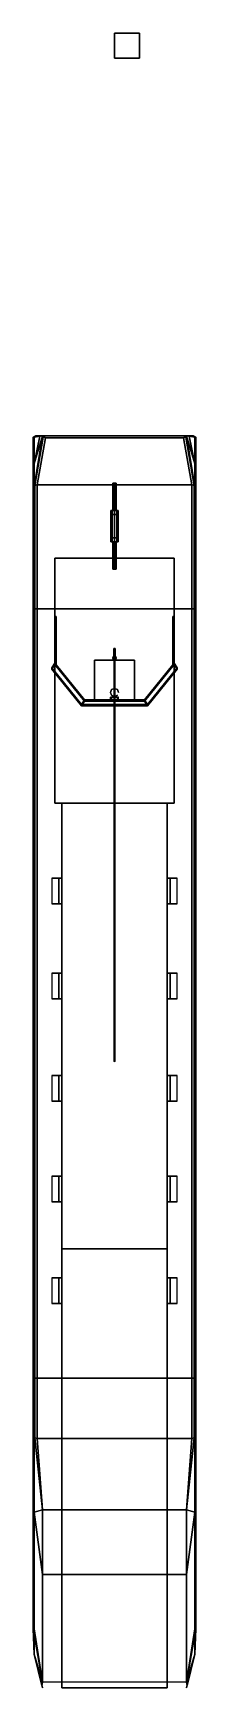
# Model space of a CAD drawing. Header units: millimetres. Extents: x -3.2 to 3.2, y -24.9 to 40.9.
import ezdxf

# ---------------------------------------------------------------- set-up
doc = ezdxf.new("R2010")
doc.units = ezdxf.units.MM
doc.layers.add('superstructure', color=3, linetype='Continuous')

msp = doc.modelspace()

# ---------------------------------------------------------------- linework, layer by layer
for points in [[(1, 40.94, -14.99), (1, 40.94, -15.99), (0, 40.94, -15.99), (0, 40.94, -14.99)], [(1, 40.94, -15.99), (1, 39.94, -15.99), (0, 39.94, -15.99), (0, 40.94, -15.99)], [(0, 40.94, -15.99), (0, 39.94, -15.99), (0, 39.94, -14.99), (0, 40.94, -14.99)], [(0, 40.94, -14.99), (0, 39.94, -14.99), (1, 39.94, -14.99), (1, 40.94, -14.99)], [(1, 39.94, -14.99), (1, 39.94, -15.99), (1, 40.94, -15.99), (1, 40.94, -14.99)], [(0, 39.94, -14.99), (0, 39.94, -15.99), (1, 39.94, -15.99), (1, 39.94, -14.99)], [(-3.15, 24.93, 1.199999999999999), (-3.25, 24.87, 1.199999999999999), (-3.25, 24.87, 1.4), (-3.15, 24.93, 1.4)], [(-3.21, 24.87, 1.2), (-3.21, 24.87, 1.2), (-3.25, 24.87, 1.199999999999999), (-3.15, 24.93, 1.199999999999999)], [(-3.15, 24.93, 1.4), (-3.25, 24.87, 1.4), (-3.209999999999922, 24.87, 1.4)], [(-3.25, 24.87, 1.199999999999999), (-3.25, -22.52, 1.199999999999999), (-3.25, -22.52, 1.4), (-3.25, 24.87, 1.4)], [(-3.21, 24.87, 1.2), (-3.21, -22.52, 1.2), (-3.25, -22.52, 1.199999999999999), (-3.25, 24.87, 1.199999999999999)], [(-3.25, 24.87, 1.4), (-3.25, -22.52, 1.4), (-3.21, -23.53, 1.4), (-3.21, 24.87, 1.4)], [(-2.839999999999998, 24.86636038969321, -0.3436396103067902), (-3.18, 22.95363961030679, -0.5336396103067891), (-3.21, 22.89, -0.47), (-2.869999999999997, 24.93, -0.28)], [(-2.869999999999997, 24.93, -0.28), (-3.21, 22.89, -0.47), (-3.21, 23.81), (-2.869999999999997, 24.93, -0.28)], [(-3.15, 24.93, 0.5700000000000001), (-2.981999999999987, 24.91023529411765), (-3.21, 24.87, 0.5700000000000021), (-3.15, 24.93, 0.5700000000000001)], [(-3.21, 24.86999999999993, 0.5699999999999601), (-3.21, 24.87, 1.2), (-3.15, 24.93, 1.2), (-3.15, 24.93, 0.5700000000000001)], [(-3.21, 24.86999999999993, 1.39999999999996), (-3.21, 24.87, 1.78), (-3.15, 24.93, 1.78), (-3.15, 24.93, 1.4)], [(-2.981999999999987, 24.91023529411765), (-2.870000000000072, 24.92999999999999, -0.2799999999997739), (-3.21, 23.81000000000007), (-2.981999999999987, 24.91023529411765)], [(-2.982000000000004, 24.91023529411765), (-3.21, 23.81000000000007), (-3.21, 24.86999999999993, 0.5699999999999601), (-2.982000000000004, 24.91023529411765)], [(-3.21, 23.81000000000001), (-3.21, -17.88), (-3.21, -22.52, 1.2), (-3.21, 24.87, 1.2)], [(-3.21, 23.81), (-3.21, 23.81), (-3.21, 24.87, 1.2), (-3.21, 24.87, 0.5700000000000001)], [(-3.21, 24.87, 1.4), (-3.21, -23.53, 1.4), (-3.21, -23.53, 1.78), (-3.21, 24.87, 1.78)], [(-2.749999999999997, 24.84514718625761, -0.364852813742387), (-3.09, 22.97485281374239, -0.5548528137423858), (-3.18, 22.95363961030679, -0.5336396103067891), (-2.839999999999998, 24.86636038969321, -0.3436396103067902)], [(-3.15, 24.93, 0.5700000000000001), (-3.15, 24.93, 1.78), (3.15, 24.93, 1.78), (3.15, 24.93, 0.5700000000000001)], [(3.15, 24.93, 0.5700000000000001), (2.962235294117648, 24.93), (-2.962235294117646, 24.93), (-3.15, 24.93, 0.5700000000000001)], [(-3.15, 24.93, 0.5700000000000001), (-2.962235294117692, 24.92999999999999), (-2.982000000000004, 24.91023529411765), (-3.15, 24.93, 0.5700000000000001)], [(2.750000000000003, 24.84514718625761, -0.364852813742387), (3.09, 22.97485281374239, -0.5548528137423858), (-3.09, 22.97485281374239, -0.5548528137423858), (-2.749999999999997, 24.84514718625761, -0.364852813742387)], [(-2.962235294117646, 24.93), (-2.870000000000044, 24.92999999999999, -0.2799999999998438), (-2.982000000000004, 24.91023529411765), (-2.962235294117646, 24.93)], [(2.962235294117649, 24.93), (2.869999999999761, 24.93, -0.28), (-2.870000000000072, 24.92999999999999, -0.2799999999997735), (-2.962235294117636, 24.93)], [(2.870000000000003, 24.93, -0.28), (2.750000000000018, 24.84514718625761, -0.364852813742387), (-2.749999999999998, 24.84514718625761, -0.364852813742387), (-2.870000000000072, 24.92999999999999, -0.2799999999997735)], [(-2.869999999999751, 24.93, -0.28), (-2.749999999999982, 24.84514718625761, -0.3648528137423871), (-2.839999999999998, 24.86636038969321, -0.3436396103067902)], [(2.840000000000003, 24.86636038969321, -0.3436396103067902), (2.840000000000003, 24.86636038969321, -0.3436396103067902), (2.750000000000025, 24.84514718625762, -0.3648528137423817), (2.870000000000076, 24.93, -0.2799999999997776)], [(2.840000000000003, 24.86636038969321, -0.3436396103067902), (3.18, 22.95363961030679, -0.5336396103067891), (3.09, 22.97485281374239, -0.5548528137423858), (2.750000000000003, 24.84514718625761, -0.364852813742387)], [(2.870000000000003, 24.93, -0.28), (3.21, 22.89000000000001, -0.47), (3.18, 22.95363961030679, -0.5336396103067891), (2.840000000000003, 24.86636038969321, -0.3436396103067902)], [(2.870000000000003, 24.93, -0.28), (3.21, 23.81), (3.21, 22.89000000000012, -0.469999999999989), (2.870000000000003, 24.93, -0.28)], [(2.869999999999274, 24.93, -0.2800000000014792), (2.96223529411766, 24.93), (2.982000000000002, 24.91023529411764), (2.869999999999274, 24.93, -0.2800000000014792)], [(2.870000000000044, 24.92999999999975, -0.2800000000000228), (2.981999999999999, 24.91023529411767), (3.210000000000046, 23.80999999999984), (2.870000000000044, 24.92999999999975, -0.2800000000000228)], [(2.962235294117648, 24.93), (3.149999999999999, 24.93, 0.5700000000000001), (2.982000000000002, 24.91023529411765), (2.962235294117648, 24.93)], [(2.982000000000002, 24.91023529411765), (3.15, 24.93, 0.5700000000000001), (3.21, 24.86999999999999, 0.5699999999999987), (2.982000000000002, 24.91023529411765)], [(2.982000000000002, 24.91023529411765), (3.21, 24.86999999999999, 0.5699999999999987), (3.21, 23.81000000000007), (2.982000000000002, 24.91023529411765)], [(3.15, 24.93, 0.5700000000000001), (3.15, 24.93, 1.2), (3.21, 24.87, 1.2), (3.21, 24.86999999999993, 0.5699999999999638)], [(3.25, 24.87, 1.4), (3.25, 24.87, 1.199999999999999), (3.15, 24.93, 1.199999999999999), (3.15, 24.93, 1.4)], [(3.15, 24.93, 1.4), (3.15, 24.93, 1.78), (3.21, 24.87, 1.78), (3.21, 24.86999999999993, 1.399999999999964)], [(3.249999999999991, 24.87000000000001, 1.2), (3.21, 24.87, 1.2), (3.21, 24.87, 1.2), (3.149999999999991, 24.93000000000001, 1.2)], [(3.209999999999932, 24.87, 1.4), (3.25, 24.87, 1.4), (3.15, 24.93, 1.4), (3.21, 24.86999999999993, 1.4)], [(3.21, -22.52, 1.2), (3.21, -17.88), (3.21, 23.81000000000001), (3.21, 24.87, 1.2)], [(3.21, 24.87, 1.2), (3.21, 23.81), (3.21, 23.81), (3.21, 24.87, 0.5700000000000001)], [(3.21, -23.53, 1.78), (3.21, -23.53, 1.4), (3.21, 24.87, 1.4), (3.21, 24.87, 1.78)], [(3.25, -22.52, 1.199999999999999), (3.21, -22.52, 1.2), (3.21, 24.87, 1.2), (3.25, 24.87, 1.199999999999999)], [(3.210000000000001, -23.53, 1.399999999999999), (3.25, -22.52, 1.4), (3.25, 24.87, 1.4), (3.21, 24.87, 1.4)], [(3.25, -22.52, 1.4), (3.25, -22.52, 1.199999999999999), (3.25, 24.87, 1.199999999999999), (3.25, 24.87, 1.4)], [(-3.21, 22.89, -0.47), (-3.21, -14.86, -0.78), (-3.21, -17.88), (-3.21, 23.81)], [(3.21, -17.88), (3.21, -14.86, -0.78), (3.21, 22.89, -0.47), (3.21, 23.81)], [(-0.04242640687119285, 23.04, -8.117573593128807), (-0.06, 23.04, -8.16), (-0.06, 21.95, -8.16), (-0.04242640687119285, 21.95, -8.117573593128807)], [(-0.06, 23.04, -8.16), (-0.04242640687119285, 23.04, -8.202426406871194), (-0.04242640687119285, 21.95, -8.202426406871194), (-0.06, 21.95, -8.16)], [(3.673819061467132e-18, 23.04, -8.1), (-0.04242640687119285, 23.04, -8.117573593128807), (-0.04242640687119285, 21.95, -8.117573593128807), (3.673819061467132e-18, 21.95, -8.1)], [(-0.04242640687119285, 23.04, -8.202426406871194), (-1.10214571844014e-17, 23.04, -8.22), (-1.10214571844014e-17, 21.95, -8.22), (-0.04242640687119285, 21.95, -8.202426406871194)], [(0.04242640687119285, 23.04, -8.117573593128807), (3.673819061467132e-18, 23.04, -8.1), (3.673819061467132e-18, 21.95, -8.1), (0.04242640687119285, 21.95, -8.117573593128807)], [(-1.10214571844014e-17, 23.04, -8.22), (0.04242640687119284, 23.04, -8.202426406871194), (0.04242640687119284, 21.95, -8.202426406871194), (-1.10214571844014e-17, 21.95, -8.22)], [(0.06, 23.04, -8.16), (0.04242640687119285, 23.04, -8.117573593128807), (0.04242640687119285, 21.95, -8.117573593128807), (0.06, 21.95, -8.16)], [(0.04242640687119284, 23.04, -8.202426406871194), (0.06, 23.04, -8.16), (0.06, 21.95, -8.16), (0.04242640687119284, 21.95, -8.202426406871194)], [(-3.18, 22.95363961030679, -0.5336396103067891), (-3.18, 18.04, -0.99), (-3.21, 18.04, -0.9), (-3.21, 22.89, -0.47)], [(-3.21, 18.04, -0.9), (-3.21, -12.55, -0.9), (-3.21, -14.86, -0.78), (-3.21, 22.89, -0.47)], [(-3.09, 22.97485281374239, -0.5548528137423858), (-3.09, 18.04, -1.02), (-3.18, 18.04, -0.99), (-3.18, 22.95363961030679, -0.5336396103067891)], [(3.09, 22.97485281374239, -0.5548528137423858), (3.09, 18.04, -1.02), (-3.09, 18.04, -1.02), (-3.09, 22.97485281374239, -0.5548528137423858)], [(3.18, 22.95363961030679, -0.5336396103067891), (3.18, 18.04, -0.99), (3.09, 18.04, -1.02), (3.09, 22.97485281374239, -0.5548528137423858)], [(3.21, 22.89, -0.4700000000000006), (3.21, 18.04, -0.9), (3.18, 18.04, -0.99), (3.18, 22.95363961030679, -0.5336396103067891)], [(3.21, -14.86, -0.78), (3.21, -12.55, -0.9), (3.21, 18.04, -0.9), (3.21, 22.89, -0.47)], [(-0.14, 21.79, -8.34), (-0.14, 21.79, -7.98), (-0.14, 21.95, -8.11), (-0.14, 21.95, -8.21)], [(-0.09899494936611664, 21.79, -8.438994949366116), (-0.14, 21.79, -8.34), (-0.14, 21.95, -8.21), (-0.09899494936611664, 21.95, -8.308994949366117)], [(-0.14, 21.79, -7.979999999999997), (-0.09899494936611664, 21.79, -7.881005050633881), (-0.09899494936611665, 21.95, -8.011005050633884), (-0.14, 21.95, -8.11)], [(-0.14, 21.95, -8.11), (-0.09899494936611665, 21.95, -8.011005050633884), (-0.04242640687119285, 21.95, -8.117573593128807), (-0.06, 21.95, -8.16)], [(-0.09899494936611664, 21.95, -8.308994949366117), (-0.14, 21.95, -8.21), (-0.06000000000000139, 21.95, -8.16), (-0.04242640687119259, 21.95, -8.202426406871194)], [(-0.14, 21.95, -8.21), (-0.14, 21.95, -8.11), (-0.05999999999999953, 21.95, -8.159999999999998)], [(-0.14, 21.79, -7.98), (-0.14, 21.79, -8.34), (-0.14, 20.87, -8.34), (-0.14, 20.87, -7.98)], [(-0.09899494936611661, 21.79, -7.881005050633885), (-0.14, 21.79, -7.98), (-0.14, 20.87, -7.98), (-0.09899494936611661, 20.87, -7.881005050633885)], [(-0.14, 21.79, -8.34), (-0.09899494936611669, 21.79, -8.438994949366117), (-0.09899494936611669, 20.87, -8.438994949366117), (-0.14, 20.87, -8.34)], [(-0.09899494936611664, 21.79, -7.881005050633881), (3.061515884556002e-17, 21.79, -7.839999999999996), (1.469527624586862e-17, 21.95, -7.969999999999999), (-0.09899494936611665, 21.95, -8.011005050633884)], [(1.59198825996912e-17, 21.79, -8.48), (-0.09899494936611664, 21.79, -8.438994949366116), (-0.09899494936611664, 21.95, -8.308994949366117), (1.59198825996912e-17, 21.95, -8.350000000000001)], [(1.387778780781446e-17, 21.95, -8.350000000000001), (-0.09899494936611664, 21.95, -8.308994949366117), (-0.04242640687119348, 21.95, -8.202426406871194), (0, 21.95, -8.22)], [(-0.09899494936611665, 21.95, -8.011005050633884), (-4.163336342344337e-17, 21.95, -7.97), (8.881784197001252e-16, 21.95, -8.1), (-0.04242640687119259, 21.95, -8.117573593128807)], [(6.490413675258602e-17, 21.79, -7.84), (-0.09899494936611661, 21.79, -7.881005050633885), (-0.09899494936611661, 20.87, -7.881005050633885), (6.490413675258602e-17, 20.87, -7.84)], [(-0.09899494936611669, 21.79, -8.438994949366117), (-4.775964779907263e-17, 21.79, -8.48), (-4.775964779907263e-17, 20.87, -8.48), (-0.09899494936611669, 20.87, -8.438994949366117)], [(-5.510728592200713e-17, 21.79, -7.840000000000001), (0.09899494936611661, 21.79, -7.881005050633884), (0.09899494936611662, 21.95, -8.011005050633884), (-3.918740332231632e-17, 21.95, -7.97)], [(0.09899494936611666, 21.79, -8.43899494936612), (8.572244476756642e-18, 21.79, -8.480000000000004), (8.572244476756642e-18, 21.95, -8.350000000000001), (0.09899494936611666, 21.95, -8.308994949366117)], [(0.09899494936611666, 21.95, -8.308994949366117), (1.387778780781446e-17, 21.95, -8.350000000000001), (-8.881784197001252e-16, 21.95, -8.22), (0.04242640687119259, 21.95, -8.202426406871194)], [(-4.163336342344337e-17, 21.95, -7.97), (0.09899494936611662, 21.95, -8.011005050633884), (0.04242640687119348, 21.95, -8.117573593128807), (0, 21.95, -8.1)], [(0.09899494936611666, 21.79, -7.881005050633883), (8.572244476756642e-18, 21.79, -7.84), (8.572244476756642e-18, 20.87, -7.84), (0.09899494936611666, 20.87, -7.881005050633883)], [(-2.571673343026992e-17, 21.79, -8.48), (0.09899494936611664, 21.79, -8.438994949366116), (0.09899494936611664, 20.87, -8.438994949366116), (-2.571673343026992e-17, 20.87, -8.48)], [(0.14, 21.95, -8.21), (0.09899494936611657, 21.95, -8.308994949366117), (0.04242640687119283, 21.95, -8.202426406871194), (0.06, 21.95, -8.16)], [(0.09899494936611662, 21.95, -8.011005050633884), (0.14, 21.95, -8.110000000000001), (0.0600000000000005, 21.95, -8.16), (0.04242640687119259, 21.95, -8.117573593128807)], [(0.14, 21.95, -8.11), (0.14, 21.95, -8.21), (0.06, 21.95, -8.16)], [(0.14, 21.79, -8.340000000000003), (0.09899494936611666, 21.79, -8.43899494936612), (0.09899494936611666, 21.95, -8.308994949366117), (0.14, 21.95, -8.21)], [(0.09899494936611661, 21.79, -7.881005050633884), (0.14, 21.79, -7.980000000000001), (0.14, 21.95, -8.11), (0.09899494936611662, 21.95, -8.011005050633884)], [(0.14, 21.79, -7.98), (0.09899494936611666, 21.79, -7.881005050633883), (0.09899494936611666, 20.87, -7.881005050633883), (0.14, 20.87, -7.98)], [(0.09899494936611664, 21.79, -8.438994949366116), (0.14, 21.79, -8.34), (0.14, 20.87, -8.34), (0.09899494936611664, 20.87, -8.438994949366116)], [(0.14, 21.79, -7.98), (0.14, 21.79, -8.34), (0.14, 21.95, -8.21), (0.14, 21.95, -8.11)], [(0.14, 21.79, -8.34), (0.14, 21.79, -7.98), (0.14, 20.87, -7.98), (0.14, 20.87, -8.34)], [(-0.14, 20.87, -7.98), (-0.14, 20.87, -8.34), (-0.14, 20.71, -8.21), (-0.14, 20.71, -8.110000000000001)], [(-0.14, 20.87, -8.34), (-0.09899494936611669, 20.87, -8.438994949366117), (-0.09899494936611668, 20.71, -8.308994949366117), (-0.14, 20.71, -8.21)], [(-0.09899494936611658, 20.87, -7.881005050633883), (-0.14, 20.87, -7.98), (-0.14, 20.71, -8.11), (-0.09899494936611661, 20.71, -8.011005050633884)], [(-0.14, 20.71, -8.110000000000003), (-0.14, 20.71, -8.210000000000004), (-0.05999999999999953, 20.71, -8.160000000000005)], [(-0.09899494936611664, 20.71, -8.011005050633887), (-0.14, 20.71, -8.110000000000003), (-0.06000000000000139, 20.71, -8.160000000000004), (-0.04242640687119259, 20.71, -8.11757359312881)], [(-0.14, 20.71, -8.210000000000004), (-0.09899494936611665, 20.71, -8.30899494936612), (-0.04242640687119285, 20.71, -8.202426406871197), (-0.06, 20.71, -8.160000000000004)], [(9.429468924432326e-17, 20.87, -7.84), (-0.09899494936611658, 20.87, -7.881005050633883), (-0.09899494936611661, 20.71, -8.011005050633884), (6.245492404494164e-17, 20.71, -7.969999999999999)], [(-0.09899494936611669, 20.87, -8.438994949366117), (-4.775964779907263e-17, 20.87, -8.48), (-3.183976519938182e-17, 20.71, -8.350000000000001), (-0.09899494936611668, 20.71, -8.308994949366117)], [(-0.09899494936611665, 20.71, -8.30899494936612), (-4.163336342344337e-17, 20.71, -8.350000000000003), (8.881784197001252e-16, 20.71, -8.220000000000004), (-0.04242640687119259, 20.71, -8.202426406871197)], [(1.387778780781446e-17, 20.71, -7.970000000000002), (-0.09899494936611664, 20.71, -8.011005050633887), (-0.04242640687119348, 20.71, -8.11757359312881), (0, 20.71, -8.100000000000003)], [(-0.06, 19.62, -8.160000000000004), (-0.04242640687119285, 19.62, -8.11757359312881), (-0.04242640687119285, 20.71, -8.11757359312881), (-0.06, 20.71, -8.160000000000004)], [(-0.04242640687119285, 19.62, -8.202426406871197), (-0.06, 19.62, -8.160000000000004), (-0.06, 20.71, -8.160000000000004), (-0.04242640687119285, 20.71, -8.202426406871197)], [(-0.04242640687119285, 19.62, -8.11757359312881), (-1.10214571844014e-17, 19.62, -8.100000000000003), (-1.10214571844014e-17, 20.71, -8.100000000000003), (-0.04242640687119285, 20.71, -8.11757359312881)], [(3.673819061467132e-18, 19.62, -8.220000000000004), (-0.04242640687119285, 19.62, -8.202426406871197), (-0.04242640687119285, 20.71, -8.202426406871197), (3.673819061467132e-18, 20.71, -8.220000000000004)], [(0.09899494936611666, 20.87, -7.881005050633883), (8.572244476756642e-18, 20.87, -7.84), (8.572244476756642e-18, 20.71, -7.97), (0.09899494936611666, 20.71, -8.011005050633884)], [(-5.510728592200713e-17, 20.87, -8.48), (0.09899494936611661, 20.87, -8.438994949366117), (0.09899494936611662, 20.71, -8.308994949366117), (-3.918740332231632e-17, 20.71, -8.350000000000001)], [(-1.10214571844014e-17, 19.62, -8.100000000000003), (0.04242640687119284, 19.62, -8.11757359312881), (0.04242640687119284, 20.71, -8.11757359312881), (-1.10214571844014e-17, 20.71, -8.100000000000003)], [(0.04242640687119285, 19.62, -8.202426406871197), (3.673819061467132e-18, 19.62, -8.220000000000004), (3.673819061467132e-18, 20.71, -8.220000000000004), (0.04242640687119285, 20.71, -8.202426406871197)], [(-4.163336342344337e-17, 20.71, -8.350000000000003), (0.09899494936611662, 20.71, -8.30899494936612), (0.04242640687119348, 20.71, -8.202426406871197), (0, 20.71, -8.220000000000004)], [(0.09899494936611666, 20.71, -8.011005050633887), (1.387778780781446e-17, 20.71, -7.970000000000002), (-8.881784197001252e-16, 20.71000000000001, -8.100000000000003), (0.04242640687119259, 20.71000000000001, -8.11757359312881)], [(0.04242640687119284, 19.62, -8.11757359312881), (0.06, 19.62, -8.160000000000004), (0.06, 20.71, -8.160000000000004), (0.04242640687119284, 20.71, -8.11757359312881)], [(0.06, 19.62, -8.160000000000004), (0.04242640687119285, 19.62, -8.202426406871197), (0.04242640687119285, 20.71, -8.202426406871197), (0.06, 20.71, -8.160000000000004)], [(0.09899494936611662, 20.71, -8.30899494936612), (0.14, 20.71, -8.210000000000003), (0.0600000000000005, 20.71, -8.160000000000004), (0.04242640687119259, 20.71, -8.202426406871197)], [(0.14, 20.71, -8.110000000000003), (0.09899494936611657, 20.71, -8.011005050633887), (0.04242640687119283, 20.71, -8.11757359312881), (0.06, 20.71, -8.160000000000004)], [(0.14, 20.71, -8.210000000000004), (0.14, 20.71, -8.110000000000003), (0.06, 20.71, -8.160000000000004)], [(0.14, 20.87, -7.98), (0.09899494936611666, 20.87, -7.881005050633883), (0.09899494936611666, 20.71, -8.011005050633884), (0.14, 20.71, -8.11)], [(0.09899494936611661, 20.87, -8.438994949366117), (0.14, 20.87, -8.34), (0.14, 20.71, -8.21), (0.09899494936611662, 20.71, -8.308994949366117)], [(0.14, 20.87, -8.34), (0.14, 20.87, -7.98), (0.14, 20.71, -8.11), (0.14, 20.71, -8.209999999999999)], [(-3.18, 18.04, -0.99), (-3.18, -12.55, -0.99), (-3.21, -12.55, -0.9), (-3.21, 18.04, -0.9)], [(-3.09, 18.04, -1.02), (-3.09, -12.55, -1.02), (-3.18, -12.55, -0.99), (-3.18, 18.04, -0.99)], [(3.09, 18.04, -1.02), (3.09, -12.55, -1.02), (-3.09, -12.55, -1.02), (-3.09, 18.04, -1.02)], [(3.18, 18.04, -0.99), (3.18, -12.55, -0.99), (3.09, -12.55, -1.02), (3.09, 18.04, -1.02)], [(3.21, 18.04, -0.9), (3.21, -12.55, -0.9), (3.18, -12.55, -0.99), (3.18, 18.04, -0.99)], [(-3.18, -12.55, -0.99), (-3.18, -14.92363961030679, -0.8436396103067896), (-3.21, -14.86, -0.78), (-3.21, -12.55, -0.9)], [(-3.09, -12.55, -1.02), (-3.09, -14.94485281374239, -0.8648528137423863), (-3.18, -14.92363961030679, -0.8436396103067896), (-3.18, -12.55, -0.99)], [(3.09, -12.55, -1.02), (3.09, -14.94485281374239, -0.8648528137423863), (-3.09, -14.94485281374239, -0.8648528137423863), (-3.09, -12.55, -1.02)], [(3.18, -12.55, -0.99), (3.18, -14.92363961030679, -0.8436396103067896), (3.09, -14.94485281374239, -0.8648528137423863), (3.09, -12.55, -1.02)], [(3.21, -12.55, -0.9), (3.21, -14.86, -0.7799999999999994), (3.18, -14.92363961030679, -0.8436396103067896), (3.18, -12.55, -0.99)], [(-3.18, -14.92363961030679, -0.8436396103067896), (-2.87, -17.79, -0.7000000000000001), (-3.21, -17.88), (-3.21, -14.86, -0.78)], [(-3.09, -14.94485281374239, -0.8648528137423863), (-2.87, -17.79, -0.7000000000000001), (-2.87, -17.79, -0.7000000000000001), (-3.18, -14.92363961030679, -0.8436396103067896)], [(3.09, -14.94485281374239, -0.8648528137423863), (2.87, -17.79, -0.7000000000000001), (-2.87, -17.79, -0.7000000000000001), (-3.09, -14.94485281374239, -0.8648528137423863)], [(3.21, -14.86, -0.78), (3.21, -17.88), (2.87, -17.79, -0.7000000000000001), (3.18, -14.92363961030679, -0.8436396103067896)], [(3.18, -14.92363961030679, -0.8436396103067896), (2.87, -17.79, -0.7000000000000001), (2.87, -17.79, -0.7000000000000001), (3.09, -14.94485281374239, -0.8648528137423863)], [(-2.87, -17.79, -0.7000000000000001), (-2.87, -20.36), (-2.87, -20.36), (-3.21, -17.88)], [(-3.21, -17.88), (-2.87, -20.36), (-2.87, -24.64, 1.2), (-3.21, -22.52, 1.2)], [(2.87, -17.79, -0.7000000000000001), (2.87, -20.36), (-2.87, -20.36), (-2.87, -17.79, -0.7000000000000001)], [(3.21, -17.88), (2.87, -20.36), (2.87, -20.36), (2.87, -17.79, -0.7000000000000001)], [(2.87, -24.64, 1.2), (2.87, -20.36), (3.21, -17.88), (3.21, -22.52, 1.2)], [(-2.87, -24.64, 1.2), (-2.87, -20.36), (2.87, -20.36), (2.87, -24.64, 1.2)], [(-3.25, -22.52, 1.199999999999999), (-3.21, -23.53, 1.199999999999999), (-3.21, -23.53, 1.4), (-3.25, -22.52, 1.4)], [(-3.25, -22.52, 1.199999999999999), (-2.87, -24.64, 1.2), (-3.21, -23.53, 1.2), (-3.25, -22.52, 1.199999999999999)], [(-3.21, -22.52, 1.2), (-2.87, -24.64, 1.2), (-3.25, -22.52, 1.2), (-3.21, -22.52, 1.2)], [(3.21, -23.53, 1.2), (2.87, -24.64, 1.2), (2.87, -24.64, 1.2), (3.25, -22.52, 1.199999999999999)], [(3.25, -22.52, 1.199999999999999), (2.87, -24.64, 1.2), (2.87, -24.64, 1.2), (3.21, -22.52, 1.2)], [(3.21, -23.53, 1.4), (3.21, -23.53, 1.199999999999999), (3.25, -22.52, 1.199999999999999), (3.25, -22.52, 1.4)], [(-3.21, -23.53, 1.4), (-2.87, -24.87, 1.65), (-2.87, -24.87, 1.78), (-3.21, -23.53, 1.78)], [(-3.21, -23.53, 1.2), (-2.895373134328359, -24.77, 1.28), (-2.87, -24.87, 1.65), (-3.21, -23.53, 1.4)], [(-3.21, -23.53, 1.2), (-2.87, -24.64, 1.2), (-2.895373134328359, -24.77, 1.28), (-3.21, -23.53, 1.2)], [(2.87, -24.87, 1.78), (2.87, -24.87, 1.65), (3.21, -23.53, 1.4), (3.21, -23.53, 1.78)], [(2.87, -24.87, 1.65), (2.89537313432836, -24.77, 1.28), (3.21, -23.53, 1.2), (3.21, -23.53, 1.4)], [(2.89537313432836, -24.77, 1.28), (2.87, -24.64, 1.2), (2.87, -24.64, 1.2), (3.21, -23.53, 1.2)]]:
    msp.add_3dface(points)
at = {"layer": 'superstructure'}
for points in [[(-2.38, 20.06, 1.779999999999998), (-2.38, 10.31000000000001, 1.779999999999998), (-2.38, 10.31000000000001, 2.21), (-2.38, 20.06, 2.21)], [(2.38, 20.06, 2.21), (2.38, 20.06, 1.779999999999998), (-2.38, 20.06, 1.779999999999998), (-2.38, 20.06, 2.21)], [(-2.38, 20.06, 2.21), (-2.38, 10.31000000000001, 2.21), (2.38, 10.31000000000001, 2.21), (2.38, 20.06, 2.21)], [(2.38, 10.31000000000001, 2.21), (2.38, 10.31000000000001, 1.779999999999998), (2.38, 20.06, 1.779999999999998), (2.38, 20.06, 2.21)], [(-2.379999999999999, 17.74, 2.21), (-2.379999999999999, 17.74, 3.85), (-2.33, 17.74, 3.85), (-2.33, 17.74, 2.21)], [(-2.38, 15.88, 2.21), (-2.38, 15.88, 3.94), (-2.379999999999999, 17.74, 3.85), (-2.379999999999999, 17.74, 2.21)], [(-2.38, 15.88, 3.94), (-2.38, 15.88, 3.94), (-2.379999999999999, 17.56, 3.94), (-2.379999999999999, 17.74, 3.85)], [(-2.379999999999999, 17.74, 3.850000000000001), (-2.379999999999999, 17.56, 3.94), (-2.33, 17.56, 3.94), (-2.33, 17.74, 3.850000000000001)], [(-2.33, 17.56, 3.94), (-2.379999999999999, 17.56, 3.94), (-2.38, 15.88, 3.94), (-2.33, 15.81865546218487, 3.94)], [(-2.33, 17.74, 2.21), (-2.33, 17.74, 3.85), (-2.33, 15.81865546218487, 3.94), (-2.33, 15.81865546218487, 2.21)], [(-2.33, 17.74, 3.85), (-2.33, 17.56, 3.94), (-2.33, 15.81865546218487, 3.94)], [(2.33, 15.81865546218487, 2.21), (2.33, 15.81865546218487, 3.94), (2.330000000000001, 17.74, 3.85), (2.330000000000001, 17.74, 2.21)], [(2.330000000000001, 17.74, 2.21), (2.330000000000001, 17.74, 3.85), (2.38, 17.74, 3.85), (2.38, 17.74, 2.21)], [(2.33, 15.81865546218487, 3.94), (2.33, 15.81865546218487, 3.94), (2.330000000000001, 17.56, 3.94), (2.330000000000001, 17.74, 3.85)], [(2.330000000000001, 17.74, 3.850000000000001), (2.330000000000001, 17.56, 3.94), (2.38, 17.56, 3.94), (2.38, 17.74, 3.850000000000001)], [(2.38, 17.56, 3.94), (2.330000000000001, 17.56, 3.94), (2.33, 15.81865546218487, 3.94), (2.38, 15.88, 3.94)], [(2.38, 17.74, 2.21), (2.38, 17.74, 3.85), (2.38, 15.88, 3.94), (2.38, 15.88, 2.21)], [(2.38, 17.74, 3.85), (2.38, 17.56, 3.94), (2.38, 15.88, 3.94)], [(3.912768079236341e-18, 16.15390246248557, 7.264626779530587), (-0.02, 16.13, 7.259999999999998), (-0.02, 16.46, 7.600000000000001), (1.224606353822377e-18, 16.46, 7.58)], [(-0.02, 16.13, 7.259999999999998), (3.904993548709958e-18, 16.1537754905733, 7.30449595998461), (-3.673819061467132e-18, 16.46, 7.62), (-0.02, 16.46, 7.600000000000001)], [(-1.387778780781446e-17, 16.46, 7.58), (-0.02, 16.46, 7.600000000000001), (-3.673819061467131e-18, 16.46, 7.62), (0.02, 16.46, 7.600000000000001)], [(0.02, 16.13, 7.259999999999998), (3.912768079236341e-18, 16.15390246248557, 7.264626779530587), (1.224606353822377e-18, 16.46, 7.58), (0.02, 16.46, 7.600000000000001)], [(3.904993548709958e-18, 16.1537754905733, 7.30449595998461), (0.02, 16.13, 7.259999999999998), (0.02, 16.46, 7.600000000000001), (-3.673819061467132e-18, 16.46, 7.62)], [(-2.379999999999999, 15.88, 3.940000000000002), (-2.5, 15.7, 4.080000000000002), (-1.31, 14.24, 4.08), (-1.19, 14.42, 3.94)], [(-2.379999999999999, 15.83000000000001, 3.940000000000002), (-2.5, 15.65000000000001, 4.080000000000002), (-2.5, 15.7, 4.080000000000002), (-2.379999999999999, 15.88, 3.940000000000002)], [(-1.19, 14.37000000000001, 3.94), (-1.31, 14.19000000000001, 4.08), (-2.5, 15.65000000000001, 4.080000000000002), (-2.379999999999999, 15.83000000000001, 3.940000000000002)], [(-2.379999999999999, 15.83000000000001, 2.21), (-2.379999999999999, 15.83000000000001, 3.940000000000002), (-2.379999999999999, 15.88, 3.940000000000002), (-2.379999999999999, 15.88, 2.21)], [(-1.19, 14.37, 2.21), (-1.19, 14.37, 3.940000000000001), (-2.379999999999999, 15.83000000000001, 3.940000000000002), (-2.379999999999999, 15.83000000000001, 2.21)], [(-2.33, 15.81865546218487, 2.21), (-2.33, 15.81865546218487, 3.94), (-1.19, 14.42, 3.940000000000001), (-1.19, 14.42, 2.21)], [(-0.8, 16, 2.209999999999997), (-0.8, 14.42000000000001, 2.209999999999997), (-0.8, 14.42000000000001, 2.8), (-0.8, 16, 2.8)], [(0.8, 16, 2.8), (0.8, 16, 2.209999999999997), (-0.8, 16, 2.209999999999997), (-0.8, 16, 2.8)], [(-0.8, 16, 2.8), (-0.8, 14.42000000000001, 2.8), (0.8, 14.42000000000001, 2.8), (0.8, 16, 2.8)], [(-0.0565685424949238, 16.14656854249492, 2.21), (-0.08, 16.09, 2.21), (-0.06, 16.09, 8.49), (-0.04242640687119285, 16.13242640687119, 8.49)], [(-0.08, 16.09, 2.21), (-0.05656854249492381, 16.03343145750508, 2.21), (-0.04242640687119285, 16.04757359312881, 8.49), (-0.06, 16.09, 8.49)], [(-0.04242640687119285, 16.13242640687119, 8.49), (-0.06, 16.09, 8.49), (-0.04242640687119285, 16.04757359312881, 8.49), (3.469446951953614e-18, 16.15, 8.49)], [(4.898425415289509e-18, 16.17, 2.21), (-0.0565685424949238, 16.14656854249492, 2.21), (-0.04242640687119285, 16.13242640687119, 8.49), (3.673819061467132e-18, 16.15, 8.49)], [(-0.05656854249492381, 16.03343145750508, 2.21), (-1.469527624586853e-17, 16.01, 2.21), (-1.10214571844014e-17, 16.03, 8.49), (-0.04242640687119285, 16.04757359312881, 8.49)], [(-1.387778780781446e-17, 16.15, 8.49), (-0.04242640687119285, 16.04757359312881, 8.49), (-1.387778780781446e-17, 16.03, 8.49), (0.04242640687119285, 16.13242640687119, 8.49)], [(-1.257171522785488e-17, 16.45, 2.209999999999999), (-0.01, 16.44, 2.209999999999999), (-0.01, 16.44, 7.58), (5.87007955097402e-19, 16.45, 7.569696969696968)], [(-0.01, 16.44, 2.209999999999999), (-1.258341528856019e-17, 16.43, 2.209999999999999), (-1.898765158931656e-18, 16.43, 7.549090909090908), (-0.01, 16.44, 7.58)], [(-1.257171522785488e-17, 16.02156050955414, 5.84), (-0.01, 16.04, 5.83), (-0.01, 0.07000000000000028, 5.83), (6.123031769111886e-19, 0.08, 5.84)], [(-0.01, 16.04, 5.83), (-1.258341528856019e-17, 16.02149681528662, 5.82), (-1.836909530733566e-18, 0.08, 5.82), (-0.01, 0.07000000000000028, 5.83)], [(0.01, 16.44, 2.209999999999999), (-1.257171522785488e-17, 16.45, 2.209999999999999), (5.87007955097402e-19, 16.45, 7.569696969696968), (0.01, 16.44, 7.58)], [(-1.258341528856019e-17, 16.43, 2.209999999999999), (0.01, 16.44, 2.209999999999999), (0.01, 16.44, 7.58), (-1.898765158931656e-18, 16.43, 7.549090909090908)], [(0.0565685424949238, 16.14656854249492, 2.21), (4.898425415289509e-18, 16.17, 2.21), (3.673819061467132e-18, 16.15, 8.49), (0.04242640687119285, 16.13242640687119, 8.49)], [(0.04242640687119283, 16.13242640687119, 8.49), (-1.387778780781446e-17, 16.03, 8.49), (0.04242640687119284, 16.04757359312881, 8.49), (0.06, 16.09, 8.49)], [(-1.469527624586853e-17, 16.01, 2.21), (0.05656854249492379, 16.03343145750508, 2.21), (0.04242640687119284, 16.04757359312881, 8.49), (-1.10214571844014e-17, 16.03, 8.49)], [(0.01, 16.04, 5.83), (-1.257171522785488e-17, 16.02156050955414, 5.84), (6.123031769111886e-19, 0.08, 5.84), (0.01, 0.07000000000000028, 5.83)], [(-1.258341528856019e-17, 16.02149681528662, 5.82), (0.01, 16.04, 5.83), (0.01, 0.07000000000000028, 5.83), (-1.836909530733566e-18, 0.08, 5.82)], [(0.08, 16.09, 2.21), (0.0565685424949238, 16.14656854249492, 2.21), (0.04242640687119285, 16.13242640687119, 8.49), (0.06, 16.09, 8.49)], [(0.05656854249492379, 16.03343145750508, 2.21), (0.08, 16.09, 2.21), (0.06, 16.09, 8.49), (0.04242640687119284, 16.04757359312881, 8.49)], [(0.8, 14.42000000000001, 2.8), (0.8, 14.42000000000001, 2.209999999999997), (0.8, 16, 2.209999999999997), (0.8, 16, 2.8)], [(2.5, 15.7, 4.08), (2.379999999999999, 15.88, 3.94), (1.19, 14.42, 3.94), (1.31, 14.24, 4.08)], [(1.19, 14.37, 3.94), (1.19, 14.37, 2.209999999999999), (2.379999999999999, 15.83000000000001, 2.209999999999999), (2.379999999999999, 15.83000000000001, 3.94)], [(1.31, 14.19000000000001, 4.08), (1.19, 14.37, 3.94), (2.379999999999999, 15.83000000000001, 3.94), (2.5, 15.65000000000001, 4.08)], [(2.33, 15.81865546218487, 3.94), (2.33, 15.81865546218487, 2.209999999999999), (1.19, 14.42, 2.209999999999999), (1.19, 14.42, 3.94)], [(2.379999999999999, 15.83000000000001, 3.94), (2.379999999999999, 15.83000000000001, 2.209999999999999), (2.379999999999999, 15.88, 2.209999999999999), (2.379999999999999, 15.88, 3.94)], [(2.5, 15.65000000000001, 4.08), (2.379999999999999, 15.83000000000001, 3.94), (2.379999999999999, 15.88, 3.94), (2.5, 15.7, 4.08)], [(-2.5, 15.7, 4.080000000000002), (-2.5, 15.65000000000001, 4.080000000000002), (-1.31, 14.19, 4.080000000000002), (-1.31, 14.24, 4.080000000000002)], [(1.31, 14.24, 4.08), (1.31, 14.19, 4.08), (2.5, 15.65000000000001, 4.08), (2.5, 15.7, 4.08)], [(1.31, 14.24, 4.08), (1.19, 14.42, 3.94), (-1.19, 14.42, 3.94), (-1.31, 14.24, 4.08)], [(-1.31, 14.19000000000001, 4.08), (-1.19, 14.37000000000001, 3.94), (1.19, 14.37, 3.94), (1.31, 14.19000000000001, 4.08)], [(-1.31, 14.24, 4.08), (-1.31, 14.19000000000001, 4.08), (1.31, 14.19000000000001, 4.08), (1.31, 14.24, 4.08)], [(1.19, 14.42, 3.94), (0.8, 14.42000000000001, 2.8), (-0.8, 14.42000000000001, 2.8), (-1.19, 14.42, 3.94)], [(-0.8, 14.42000000000001, 2.209999999999997), (-1.19, 14.42, 2.21), (-1.19, 14.42, 3.94), (-0.8, 14.42000000000001, 2.8)], [(-1.19, 14.37000000000001, 3.94), (-1.19, 14.37000000000001, 2.209999999999999), (1.19, 14.37000000000001, 2.209999999999999), (1.19, 14.37000000000001, 3.94)], [(1.19, 14.42, 3.94), (1.19, 14.42, 2.209999999999999), (0.8, 14.42000000000001, 2.209999999999997), (0.8, 14.42000000000001, 2.8)], [(-2.38, 10.31000000000001, 2.21), (-2.38, 10.31000000000001, 1.779999999999998), (2.38, 10.31000000000001, 1.779999999999998), (2.38, 10.31000000000001, 2.21)], [(2.1, 10.31, 3.21), (2.1, 10.31, 1.779999999999998), (-2.1, 10.31, 1.779999999999998), (-2.1, 10.31, 3.21)], [(-2.1, 10.31, 3.21), (-2.1, -7.41, 3.21), (2.1, -7.41, 3.21), (2.1, 10.31, 3.21)], [(-2.1, -7.41, 3.21), (-2.1, -7.41, 3.21), (-2.1, 10.31, 3.21), (-2.1, -4.52, 2.89)], [(-2.1, -4.52, 2.89), (-2.1, 10.31, 3.21), (-2.1, 10.31, 3.21), (-2.100000000000001, -1.540000000000005, 2.89)], [(-2.1, 10.31, 3.21), (-2.1, 10.31, 3.21), (-2.1, -0.5200000000000005, 2.89), (-2.100000000000001, -1.540000000000005, 2.89)], [(-2.1, 10.31, 3.21), (-2.100000000000001, 2.539999999999995, 2.89), (-2.1, -0.5200000000000005, 2.89), (-2.1, 10.31, 3.21)], [(-2.1, 10.31, 3.21), (-2.1, 10.31, 3.21), (-2.1, 3.56, 2.89), (-2.100000000000001, 2.539999999999995, 2.89)], [(-2.1, 10.30999999999998, 3.209999999999999), (-2.100000000000001, 6.309999999999995, 2.89), (-2.1, 3.56, 2.89), (-2.1, 10.30999999999998, 3.209999999999999)], [(-2.1, 10.30999999999998, 3.209999999999999), (-2.1, 10.30999999999998, 3.209999999999999), (-2.1, 7.33, 2.89), (-2.100000000000001, 6.309999999999995, 2.89)], [(-2.1, 10.31000000000004, 3.210000000000001), (-2.1, 10.31, 1.779999999999998), (-2.1, 7.33, 1.779999999999998), (-2.1, 7.33, 2.89)], [(2.1, -7.41, 3.21), (2.1, -7.41, 3.21), (2.100000000000001, -4.519999999999995, 2.89), (2.1, 10.31, 3.21)], [(2.1, 10.31, 3.21), (2.1, -4.519999999999995, 2.89), (2.1, -1.54, 2.89)], [(2.1, 10.30999999999999, 3.21), (2.1, 10.30999999999999, 3.21), (2.1, -1.54, 2.89), (2.1, -0.5199999999999951, 2.89)], [(2.1, 10.30999999999993, 3.209999999999998), (2.100000000000001, -0.5199999999999951, 2.89), (2.100000000000001, 2.54, 2.89), (2.1, 10.30999999999993, 3.209999999999998)], [(2.1, 10.30999999999993, 3.209999999999998), (2.1, 10.30999999999993, 3.209999999999998), (2.1, 2.54, 2.89), (2.1, 3.560000000000005, 2.89)], [(2.1, 10.30999999999993, 3.209999999999998), (2.1, 3.560000000000005, 2.89), (2.1, 6.31, 2.89), (2.1, 10.30999999999993, 3.209999999999998)], [(2.1, 10.30999999999993, 3.209999999999998), (2.1, 10.30999999999993, 3.209999999999998), (2.1, 6.31, 2.89), (2.1, 7.330000000000005, 2.89)], [(2.1, 7.330000000000005, 2.89), (2.1, 7.330000000000005, 1.779999999999998), (2.1, 10.31, 1.779999999999998), (2.1, 10.31, 3.21)], [(-2.1, 7.33, 2.89), (-2.1, 7.33, 1.779999999999998), (-2.5, 7.33, 1.779999999999998), (-2.22, 7.33, 2.89)], [(-2.22, 7.33, 2.89), (-2.5, 7.33, 1.779999999999998), (-2.5, 6.309999999999995, 1.779999999999998), (-2.220000000000001, 6.309999999999995, 2.89)], [(-2.100000000000001, 6.309999999999995, 2.89), (-2.1, 7.33, 2.89), (-2.22, 7.33, 2.89), (-2.220000000000001, 6.309999999999995, 2.89)], [(2.22, 7.330000000000005, 2.89), (2.5, 7.330000000000005, 1.779999999999998), (2.1, 7.330000000000005, 1.779999999999998), (2.1, 7.330000000000005, 2.89)], [(2.1, 7.330000000000005, 2.89), (2.1, 6.31, 2.89), (2.22, 6.31, 2.89), (2.22, 7.330000000000005, 2.89)], [(2.22, 6.31, 2.89), (2.5, 6.31, 1.779999999999998), (2.5, 7.330000000000005, 1.779999999999998), (2.22, 7.330000000000005, 2.89)], [(-2.220000000000001, 6.309999999999995, 2.89), (-2.5, 6.309999999999995, 1.779999999999998), (-2.100000000000001, 6.309999999999995, 1.779999999999998), (-2.100000000000001, 6.309999999999995, 2.89)], [(-2.100000000000001, 6.309999999999995, 2.89), (-2.100000000000001, 6.309999999999995, 1.779999999999998), (-2.1, 3.56, 1.779999999999998), (-2.1, 3.56, 2.89)], [(2.1, 6.31, 2.89), (2.1, 6.31, 1.779999999999998), (2.5, 6.31, 1.779999999999998), (2.22, 6.31, 2.89)], [(2.1, 3.560000000000005, 2.89), (2.1, 3.560000000000005, 1.779999999999998), (2.1, 6.31, 1.779999999999998), (2.1, 6.31, 2.89)], [(-2.22, 3.56, 2.89), (-2.5, 3.56, 1.779999999999998), (-2.5, 2.539999999999995, 1.779999999999998), (-2.220000000000001, 2.539999999999995, 2.89)], [(-2.1, 3.56, 2.89), (-2.1, 3.56, 1.779999999999998), (-2.5, 3.56, 1.779999999999998), (-2.22, 3.56, 2.89)], [(-2.100000000000001, 2.539999999999995, 2.89), (-2.1, 3.56, 2.89), (-2.22, 3.56, 2.89), (-2.220000000000001, 2.539999999999995, 2.89)], [(2.22, 3.560000000000005, 2.89), (2.5, 3.560000000000005, 1.779999999999998), (2.1, 3.560000000000005, 1.779999999999998), (2.1, 3.560000000000005, 2.89)], [(2.1, 3.560000000000005, 2.89), (2.1, 2.54, 2.89), (2.22, 2.54, 2.89), (2.22, 3.560000000000005, 2.89)], [(2.22, 2.54, 2.89), (2.5, 2.54, 1.779999999999998), (2.5, 3.560000000000005, 1.779999999999998), (2.22, 3.560000000000005, 2.89)], [(-2.220000000000001, 2.539999999999995, 2.89), (-2.5, 2.539999999999995, 1.779999999999998), (-2.100000000000001, 2.539999999999995, 1.779999999999998), (-2.100000000000001, 2.539999999999995, 2.89)], [(-2.100000000000001, 2.539999999999995, 2.89), (-2.100000000000001, 2.539999999999995, 1.779999999999998), (-2.1, -0.5200000000000005, 1.779999999999998), (-2.1, -0.5200000000000005, 2.89)], [(2.1, 2.54, 2.89), (2.1, 2.54, 1.779999999999998), (2.5, 2.54, 1.779999999999998), (2.22, 2.54, 2.89)], [(2.1, -0.5199999999999951, 2.89), (2.1, -0.5199999999999951, 1.779999999999998), (2.1, 2.54, 1.779999999999998), (2.1, 2.54, 2.89)], [(1.224606353822377e-18, 0.08000000000000007, 3.21), (-0.02, 0.06000000000000005, 3.21), (-0.02, 0.06000000000000005, 6.01), (1.224606353822377e-18, 0.08000000000000007, 6.01)], [(2.449212707644755e-18, 0.08000000000000007, 6.01), (-0.02, 0.06000000000000005, 6.01), (-3.469446951953614e-18, 0.04000000000000004, 6.01), (0.02, 0.06000000000000005, 6.01)], [(-0.02, 0.06000000000000005, 3.21), (-3.673819061467132e-18, 0.04000000000000004, 3.21), (-3.673819061467132e-18, 0.04000000000000004, 6.01), (-0.02, 0.06000000000000005, 6.01)], [(0.02, 0.06000000000000005, 3.21), (1.224606353822377e-18, 0.08000000000000007, 3.21), (1.224606353822377e-18, 0.08000000000000007, 6.01), (0.02, 0.06000000000000005, 6.01)], [(-3.673819061467132e-18, 0.04000000000000004, 3.21), (0.02, 0.06000000000000005, 3.21), (0.02, 0.06000000000000005, 6.01), (-3.673819061467132e-18, 0.04000000000000004, 6.01)], [(-2.1, -0.5200000000000005, 2.89), (-2.1, -0.5200000000000005, 1.779999999999998), (-2.5, -0.5200000000000005, 1.779999999999998), (-2.22, -0.5200000000000005, 2.89)], [(-2.22, -0.5200000000000005, 2.89), (-2.5, -0.5200000000000005, 1.779999999999998), (-2.5, -1.540000000000005, 1.779999999999998), (-2.220000000000001, -1.540000000000005, 2.89)], [(-2.100000000000001, -1.540000000000005, 2.89), (-2.1, -0.5200000000000005, 2.89), (-2.22, -0.5200000000000005, 2.89), (-2.220000000000001, -1.540000000000005, 2.89)], [(2.22, -0.5199999999999951, 2.89), (2.5, -0.5199999999999951, 1.779999999999998), (2.1, -0.5199999999999951, 1.779999999999998), (2.1, -0.5199999999999951, 2.89)], [(2.1, -0.5199999999999951, 2.89), (2.1, -1.54, 2.89), (2.22, -1.54, 2.89), (2.22, -0.5199999999999951, 2.89)], [(2.22, -1.54, 2.89), (2.5, -1.54, 1.779999999999998), (2.5, -0.5199999999999951, 1.779999999999998), (2.22, -0.5199999999999951, 2.89)], [(-2.220000000000001, -1.540000000000005, 2.89), (-2.5, -1.540000000000005, 1.779999999999998), (-2.100000000000001, -1.540000000000005, 1.779999999999998), (-2.100000000000001, -1.540000000000005, 2.89)], [(-2.100000000000001, -1.540000000000005, 2.89), (-2.100000000000001, -1.540000000000005, 1.779999999999998), (-2.1, -4.52, 1.779999999999998), (-2.1, -4.52, 2.89)], [(2.1, -1.54, 2.89), (2.1, -1.54, 1.779999999999998), (2.5, -1.54, 1.779999999999998), (2.22, -1.54, 2.89)], [(2.1, -4.519999999999995, 2.89), (2.1, -4.519999999999995, 1.779999999999998), (2.1, -1.54, 1.779999999999998), (2.1, -1.54, 2.89)], [(-2.22, -4.52, 2.89), (-2.5, -4.52, 1.779999999999998), (-2.5, -5.540000000000005, 1.779999999999998), (-2.220000000000001, -5.540000000000005, 2.89)], [(-2.1, -4.52, 2.89), (-2.1, -4.52, 1.779999999999998), (-2.5, -4.52, 1.779999999999998), (-2.22, -4.52, 2.89)], [(-2.100000000000001, -5.540000000000005, 2.89), (-2.1, -4.52, 2.89), (-2.22, -4.52, 2.89), (-2.220000000000001, -5.540000000000005, 2.89)], [(-2.1, -7.41, 3.21), (-2.1, -7.41, 3.21), (-2.1, -4.52, 2.89), (-2.100000000000001, -5.540000000000005, 2.89)], [(2.22, -4.519999999999995, 2.89), (2.5, -4.519999999999995, 1.779999999999998), (2.1, -4.519999999999995, 1.779999999999998), (2.1, -4.519999999999995, 2.89)], [(2.1, -4.519999999999995, 2.89), (2.1, -5.54, 2.89), (2.22, -5.54, 2.89), (2.22, -4.519999999999995, 2.89)], [(2.1, -7.41, 3.21), (2.1, -7.41, 3.21), (2.1, -5.54, 2.89), (2.1, -4.519999999999995, 2.89)], [(2.22, -5.54, 2.89), (2.5, -5.54, 1.779999999999998), (2.5, -4.519999999999995, 1.779999999999998), (2.22, -4.519999999999995, 2.89)], [(-2.220000000000001, -5.540000000000005, 2.89), (-2.5, -5.540000000000005, 1.779999999999998), (-2.100000000000001, -5.540000000000005, 1.779999999999998), (-2.100000000000001, -5.540000000000005, 2.89)], [(-2.100000000000001, -5.540000000000005, 2.89), (-2.100000000000001, -5.540000000000005, 1.779999999999998), (-2.1, -8.56, 1.779999999999998), (-2.1, -8.56, 2.89)], [(-2.1, -7.410000000000004, 3.21), (-2.100000000000001, -5.540000000000005, 2.89), (-2.1, -8.56, 2.89), (-2.1, -7.41, 3.21)], [(2.1, -5.54, 2.89), (2.1, -5.54, 1.779999999999998), (2.5, -5.54, 1.779999999999998), (2.22, -5.54, 2.89)], [(2.1, -8.559999999999995, 2.89), (2.1, -8.559999999999995, 1.779999999999998), (2.1, -5.54, 1.779999999999998), (2.1, -5.54, 2.89)], [(2.1, -7.410000000000004, 3.21), (2.1, -8.559999999999995, 2.89), (2.1, -5.54, 2.89), (2.1, -7.41, 3.21)], [(-2.100000000000001, -9.580000000000005, 2.89), (-2.1, -24.86999999999999, 1.779999999999998), (-2.1, -24.86999999999999, 2.01), (-2.1, -7.41, 3.21)], [(-2.1, -7.41, 3.21), (-2.1, -24.86999999999999, 2.01), (2.1, -24.86999999999999, 2.01), (2.1, -7.41, 3.21)], [(-2.1, -7.41, 3.21), (-2.1, -7.41, 3.21), (-2.1, -8.56, 2.89), (-2.100000000000001, -9.580000000000005, 2.89)], [(2.1, -24.86999999999999, 2.01), (2.1, -24.86999999999999, 1.779999999999998), (2.1, -9.580000000000002, 2.89), (2.1, -7.41, 3.21)], [(2.1, -7.410000000000001, 3.21), (2.1, -9.58, 2.89), (2.1, -9.58, 2.89), (2.1, -8.559999999999995, 2.89)], [(-2.1, -8.56, 2.89), (-2.1, -8.56, 1.779999999999998), (-2.5, -8.56, 1.779999999999998), (-2.22, -8.56, 2.89)], [(-2.22, -8.56, 2.89), (-2.5, -8.56, 1.779999999999998), (-2.5, -9.580000000000005, 1.779999999999998), (-2.220000000000001, -9.580000000000005, 2.89)], [(-2.100000000000001, -9.580000000000005, 2.89), (-2.1, -8.56, 2.89), (-2.22, -8.56, 2.89), (-2.220000000000001, -9.580000000000005, 2.89)], [(2.22, -8.559999999999995, 2.89), (2.5, -8.559999999999995, 1.779999999999998), (2.1, -8.559999999999995, 1.779999999999998), (2.1, -8.559999999999995, 2.89)], [(2.1, -8.559999999999995, 2.89), (2.1, -9.58, 2.89), (2.22, -9.58, 2.89), (2.22, -8.559999999999995, 2.89)], [(2.22, -9.58, 2.89), (2.5, -9.58, 1.779999999999998), (2.5, -8.559999999999995, 1.779999999999998), (2.22, -8.559999999999995, 2.89)], [(-2.220000000000001, -9.580000000000005, 2.89), (-2.5, -9.580000000000005, 1.779999999999998), (-2.100000000000001, -9.580000000000005, 1.779999999999998), (-2.100000000000001, -9.580000000000005, 2.89)], [(-2.100000000000001, -9.580000000000005, 1.779999999999998), (-2.1, -24.86999999999999, 1.779999999999998), (-2.1, -24.86999999999999, 1.779999999999998), (-2.100000000000001, -9.580000000000005, 2.89)], [(2.1, -9.58, 2.89), (2.1, -9.58, 1.779999999999998), (2.5, -9.58, 1.779999999999998), (2.22, -9.58, 2.89)], [(2.1, -24.86999999999999, 1.779999999999998), (2.1, -24.86999999999999, 1.779999999999998), (2.100000000000001, -9.580000000000002, 1.779999999999998), (2.1, -9.580000000000002, 2.89)], [(-2.1, -24.86999999999999, 2.01), (-2.1, -24.86999999999999, 1.779999999999998), (2.1, -24.86999999999999, 1.779999999999998), (2.1, -24.86999999999999, 2.01)]]:
    msp.add_3dface(points, dxfattribs=at)

# ---------------------------------------------------------------- meshes
mesh = msp.add_polymesh((2, 8), dxfattribs=dict(n_close=True))
for k, corner in enumerate([(0.16, 14.72, 2.21), (0.1131370849898476, 14.83313708498985, 2.21), (9.796850830579018e-18, 14.88, 2.21), (-0.1131370849898476, 14.83313708498985, 2.21), (-0.16, 14.72, 2.21), (-0.1131370849898476, 14.60686291501015, 2.21), (-2.939055249173705e-17, 14.56, 2.21), (0.1131370849898476, 14.60686291501015, 2.21), (0.16, 14.72, 4.27), (0.1131370849898476, 14.83313708498985, 4.27), (9.796850830579018e-18, 14.88, 4.27), (-0.1131370849898476, 14.83313708498985, 4.27), (-0.16, 14.72, 4.27), (-0.1131370849898476, 14.60686291501015, 4.27), (-2.939055249173705e-17, 14.56, 4.27), (0.1131370849898476, 14.60686291501015, 4.27)]):
    mesh.set_mesh_vertex(divmod(k, 8), corner)
mesh = msp.add_polymesh((2, 8), dxfattribs=dict(n_close=True))
for k, corner in enumerate([(0.16, 14.53, 4.620000000000001), (0.1131370849898476, 14.53, 4.733137084989849), (9.796850830579018e-18, 14.53, 4.780000000000001), (-0.1131370849898476, 14.53, 4.733137084989849), (-0.16, 14.53, 4.620000000000001), (-0.1131370849898476, 14.53, 4.506862915010153), (-2.939055249173705e-17, 14.53, 4.460000000000001), (0.1131370849898476, 14.53, 4.506862915010153), (0.16, 14.43, 4.620000000000001), (0.1131370849898476, 14.43, 4.733137084989849), (9.796850830579018e-18, 14.43, 4.780000000000001), (-0.1131370849898476, 14.43, 4.733137084989849), (-0.16, 14.43, 4.620000000000001), (-0.1131370849898476, 14.43, 4.506862915010153), (-2.939055249173705e-17, 14.43, 4.460000000000001), (0.1131370849898476, 14.43, 4.506862915010153)]):
    mesh.set_mesh_vertex(divmod(k, 8), corner)

doc.saveas('drawing.dxf')
